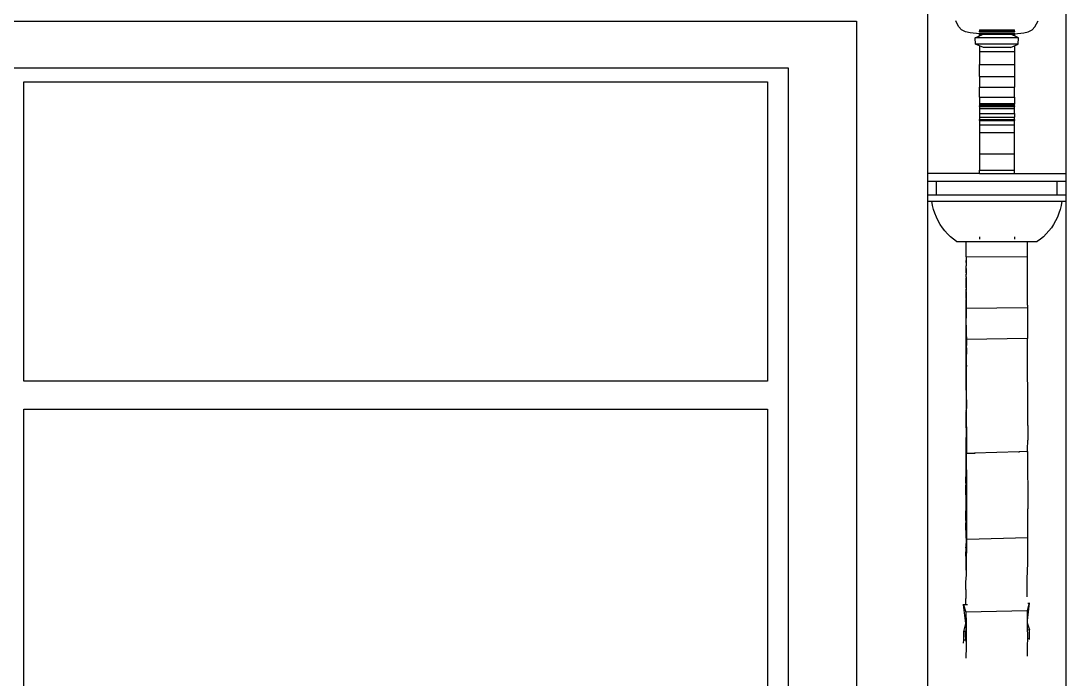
# Model space of a CAD drawing. Extents: x -24961 to 905641, y -154323 to 635957.
# Drawn here: x 413416 to 415652, y -142015 to -140608 of the extents above; entities that cross this region are included whole.
import ezdxf

# ---------------------------------------------------------------- set-up
doc = ezdxf.new("R2010")
doc.units = 0
doc.header["$LTSCALE"] = 1000
doc.header["$MEASUREMENT"] = 0
doc.layers.add('窗', color=154, linetype='Continuous')

msp = doc.modelspace()

# ---------------------------------------------------------------- linework, layer by layer
for p, q in [((415355.6, -140934.1), (415355.6, -140390.8)), ((415651.6, -140934.1), (415651.6, -140394.5)), ((415418.6, -140613.9), (415415.7, -140607.2)), ((415422.3, -140620.5), (415418.6, -140613.9)), ((415428.2, -140626.7), (415422.3, -140620.5)), ((415579, -140626.7), (415584.9, -140620.5)), ((415584.9, -140620.5), (415588.6, -140613.9)), ((415588.6, -140613.9), (415591.6, -140607.2)), ((415436.4, -140631.1), (415428.2, -140626.7)), ((415446.3, -140633.3), (415436.4, -140631.1)), ((415466.1, -140635.1), (415446.3, -140633.3)), ((415457.3, -140643.8), (415466.1, -140639.4)), ((415466.1, -140626.7), (415466.1, -140626.9)), ((415466.1, -140626.9), (415541.1, -140626.9)), ((415466.1, -140626.9), (415466.1, -140629.3)), ((415466.1, -140629.3), (415541.1, -140629.3)), ((415466.1, -140629.3), (415466.1, -140629.7)), ((415466.1, -140629.7), (415541.1, -140629.7)), ((415466.1, -140629.9), (415466.1, -140629.7)), ((415466.1, -140629.9), (415541.1, -140629.9)), ((415466.1, -140631.1), (415466.1, -140629.9)), ((415466.1, -140633.3), (415466.1, -140634)), ((415466.1, -140634), (415541.1, -140634)), ((415466.1, -140634), (415466.1, -140634.5)), ((415466.1, -140634.5), (415541.1, -140634.5)), ((415466.1, -140634.5), (415466.1, -140634.6)), ((415466.1, -140634.6), (415541.1, -140634.6)), ((415466.1, -140634.8), (415466.1, -140634.6)), ((415466.1, -140634.8), (415541.1, -140634.8)), ((415466.1, -140635.1), (415466.1, -140634.8)), ((415466.1, -140635.5), (415466.1, -140635.1)), ((415469.9, -140635.5), (415466.1, -140635.1)), ((415466.1, -140635.5), (415469.9, -140635.5)), ((415466.1, -140635.5), (415466.1, -140635.6)), ((415466.1, -140635.6), (415470.7, -140635.6)), ((415466.1, -140635.7), (415466.1, -140635.6)), ((415466.1, -140635.9), (415466.1, -140635.7)), ((415466.1, -140635.7), (415472.2, -140635.7)), ((415466.1, -140635.9), (415473, -140635.9)), ((415466.1, -140636.1), (415466.1, -140635.9)), ((415466.1, -140636.1), (415472.7, -140636.1)), ((415466.1, -140636.7), (415466.1, -140636.1)), ((415466.1, -140636.7), (415471.4, -140636.7)), ((415466.1, -140637.4), (415466.1, -140636.7)), ((415466.1, -140637.4), (415470, -140637.4)), ((415466.1, -140637.4), (415466.1, -140637.9)), ((415466.1, -140637.9), (415469, -140637.9)), ((415466.1, -140637.9), (415466.1, -140638.1)), ((415466.1, -140638.1), (415466.1, -140638.4)), ((415466.1, -140638.1), (415468.6, -140638.1)), ((415466.1, -140638.4), (415468, -140638.4)), ((415466.1, -140639), (415466.1, -140638.4)), ((415466.1, -140639.1), (415466.1, -140639)), ((415466.1, -140639), (415466.8, -140639)), ((415466.1, -140639), (415466.1, -140639)), ((415466.1, -140639), (415466.9, -140639)), ((415466.1, -140639.1), (415466.6, -140639.1)), ((415466.1, -140639.1), (415466.1, -140639.4)), ((415466.1, -140639.4), (415466.6, -140639.1)), ((415466.1, -140639.4), (415466.1, -140639.5)), ((415466.1, -140640.1), (415466.1, -140639.5)), ((415466.1, -140639.5), (415467.2, -140639.5)), ((415466.6, -140639.1), (415466.8, -140639)), ((415466.6, -140639.1), (415467.9, -140639.1)), ((415466.8, -140639), (415468.1, -140639)), ((415466.8, -140639), (415466.9, -140639)), ((415466.9, -140639), (415468, -140638.4)), ((415466.9, -140639), (415468.1, -140639)), ((415468, -140638.4), (415468.6, -140638.1)), ((415468, -140638.4), (415469.2, -140638.4)), ((415468.6, -140638.1), (415469, -140637.9)), ((415468.6, -140638.1), (415469.8, -140638.1)), ((415469, -140637.9), (415470, -140637.4)), ((415469, -140637.9), (415470.2, -140637.9)), ((415469.9, -140635.5), (415537.3, -140635.5)), ((415470.7, -140635.6), (415469.9, -140635.5)), ((415470, -140637.4), (415471.4, -140636.7)), ((415470, -140637.4), (415471.2, -140637.4)), ((415470.7, -140635.6), (415536.6, -140635.6)), ((415472.2, -140635.7), (415470.7, -140635.6)), ((415471.4, -140636.7), (415472.7, -140636.1)), ((415471.4, -140636.7), (415472.5, -140636.7)), ((415472.2, -140635.7), (415535.1, -140635.7)), ((415473.2, -140635.8), (415472.2, -140635.7)), ((415472.7, -140636.1), (415473, -140635.9)), ((415472.7, -140636.1), (415473.7, -140636.1)), ((415473, -140635.9), (415473.2, -140635.8)), ((415473, -140635.9), (415474.1, -140635.9)), ((415534, -140635.8), (415473.2, -140635.8)), ((415534, -140635.8), (415535.1, -140635.7)), ((415534.2, -140635.9), (415534, -140635.8)), ((415534.2, -140635.9), (415541.1, -140635.9)), ((415534.6, -140636.1), (415534.2, -140635.9)), ((415534.6, -140636.1), (415541.1, -140636.1)), ((415535.8, -140636.7), (415534.6, -140636.1)), ((415535.1, -140635.7), (415536.6, -140635.6)), ((415535.1, -140635.7), (415541.1, -140635.7)), ((415535.8, -140636.7), (415541.1, -140636.7)), ((415537.2, -140637.4), (415535.8, -140636.7)), ((415536.6, -140635.6), (415537.3, -140635.5)), ((415536.6, -140635.6), (415541.1, -140635.6)), ((415537.2, -140637.4), (415541.1, -140637.4)), ((415538.2, -140637.9), (415537.2, -140637.4)), ((415537.3, -140635.5), (415541.1, -140635.1)), ((415537.3, -140635.5), (415541.1, -140635.5)), ((415538.2, -140637.9), (415541.1, -140637.9)), ((415538.6, -140638.1), (415538.2, -140637.9)), ((415538.6, -140638.1), (415541.1, -140638.1)), ((415539.3, -140638.4), (415538.6, -140638.1)), ((415539.3, -140638.4), (415541.1, -140638.4)), ((415540.3, -140639), (415539.3, -140638.4)), ((415540.3, -140639), (415541.1, -140639)), ((415540.4, -140639), (415540.3, -140639)), ((415540.4, -140639), (415541.1, -140639)), ((415540.6, -140639.1), (415540.4, -140639)), ((415540.6, -140639.1), (415541.1, -140639.1)), ((415541.1, -140639.4), (415540.6, -140639.1)), ((415541.1, -140626.9), (415541.1, -140626.7)), ((415541.1, -140629.3), (415541.1, -140626.9)), ((415541.1, -140629.7), (415541.1, -140629.3)), ((415541.1, -140629.7), (415541.1, -140629.9)), ((415541.1, -140629.9), (415541.1, -140631.1)), ((415541.1, -140634), (415541.1, -140633.3)), ((415541.1, -140635.1), (415560.9, -140633.3)), ((415541.1, -140634.5), (415541.1, -140634)), ((415541.1, -140634.6), (415541.1, -140634.5)), ((415541.1, -140634.6), (415541.1, -140634.8)), ((415541.1, -140634.8), (415541.1, -140635.1)), ((415541.1, -140635.1), (415541.1, -140635.5)), ((415541.1, -140635.6), (415541.1, -140635.5)), ((415541.1, -140635.6), (415541.1, -140635.7)), ((415541.1, -140635.7), (415541.1, -140635.9)), ((415541.1, -140635.9), (415541.1, -140636.1)), ((415541.1, -140636.1), (415541.1, -140636.7)), ((415541.1, -140636.7), (415541.1, -140637.4)), ((415541.1, -140637.9), (415541.1, -140637.4)), ((415541.1, -140638.1), (415541.1, -140637.9)), ((415541.1, -140638.4), (415541.1, -140638.1)), ((415541.1, -140638.4), (415541.1, -140639)), ((415541.1, -140639), (415541.1, -140639.1)), ((415541.1, -140639), (415541.1, -140639)), ((415541.1, -140639.4), (415541.1, -140639.1)), ((415549.9, -140643.8), (415541.1, -140639.4)), ((415560.9, -140633.3), (415570.8, -140631.1)), ((415570.8, -140631.1), (415579, -140626.7)), ((415458.1, -140657.2), (415457.3, -140643.8)), ((415549.9, -140643.8), (415457.3, -140643.8)), ((415466.1, -140660.6), (415458.1, -140657.2)), ((415549.2, -140657.2), (415458.1, -140657.2)), ((415466.1, -140660), (415466.1, -140660.6)), ((415474.8, -140664.2), (415466.1, -140660.6)), ((415466.1, -140660.6), (415466.1, -140673.1)), ((415532.4, -140664.2), (415474.8, -140664.2)), ((415532.4, -140664.2), (415541.1, -140660.6)), ((415541.1, -140660.6), (415549.2, -140657.2)), ((415541.1, -140660.6), (415541.1, -140660)), ((415541.1, -140660.6), (415541.1, -140673.1)), ((415549.2, -140657.2), (415549.9, -140643.8)), ((415466.1, -140673.1), (415541.1, -140673.1)), ((415466.1, -140673.1), (415466.1, -140700.5)), ((415541.1, -140673.1), (415541.1, -140700.5)), ((415466.1, -140700.5), (415541.1, -140700.5)), ((415466.1, -140726.2), (415466.1, -140700.5)), ((415541.1, -140700.5), (415541.1, -140726.2)), ((415466.1, -140726.2), (415541.1, -140726.2)), ((415466.1, -140726.2), (415466.1, -140749.5)), ((415541.1, -140726.2), (415541.1, -140749.5)), ((415466.1, -140749.5), (415541.1, -140749.5)), ((415466.1, -140770.8), (415466.1, -140749.5)), ((415541.1, -140770.8), (415541.1, -140749.5)), ((415466.1, -140770.8), (415541.1, -140770.8)), ((415466.1, -140770.8), (415466.1, -140784.2)), ((415541.1, -140770.8), (415541.1, -140784.2)), ((415466.1, -140784.2), (415541.1, -140784.2)), ((415466.1, -140784.2), (415466.1, -140785.3)), ((415466.1, -140785.3), (415466.1, -140785.7)), ((415466.1, -140785.3), (415541.1, -140785.3)), ((415466.1, -140785.7), (415466.1, -140787.7)), ((415541.1, -140785.7), (415466.1, -140785.7)), ((415466.1, -140787.7), (415541.1, -140787.7)), ((415466.1, -140787.7), (415466.1, -140789.1)), ((415466.1, -140789.1), (415541.1, -140789.1)), ((415466.1, -140790.1), (415466.1, -140789.1)), ((415466.1, -140790.5), (415466.1, -140790.1)), ((415466.1, -140790.1), (415541.1, -140790.1)), ((415466.1, -140790.5), (415541.1, -140790.5)), ((415466.1, -140790.5), (415466.1, -140795.2)), ((415466.1, -140795.2), (415541.1, -140795.2)), ((415466.1, -140795.2), (415466.1, -140805.8)), ((415541.1, -140784.2), (415541.1, -140785.3)), ((415541.1, -140785.7), (415541.1, -140785.3)), ((415541.1, -140787.7), (415541.1, -140785.7)), ((415541.1, -140789.1), (415541.1, -140787.7)), ((415541.1, -140789.1), (415541.1, -140790.1)), ((415541.1, -140790.1), (415541.1, -140790.5)), ((415541.1, -140795.2), (415541.1, -140790.5)), ((415541.1, -140805.8), (415541.1, -140795.2)), ((415466.1, -140805.8), (415541.1, -140805.8)), ((415466.1, -140805.8), (415466.1, -140813.7)), ((415466.1, -140813.7), (415541.1, -140813.7)), ((415466.1, -140813.7), (415466.1, -140818.3)), ((415466.1, -140819.4), (415466.1, -140818.3)), ((415466.1, -140818.3), (415541.1, -140818.3)), ((415466.1, -140819.4), (415541.1, -140819.4)), ((415466.1, -140820.6), (415466.1, -140819.4)), ((415466.1, -140820.6), (415541.1, -140820.6)), ((415466.1, -140820.8), (415466.1, -140820.6)), ((415466.1, -140820.9), (415466.1, -140820.8)), ((415466.1, -140820.8), (415541.1, -140820.8)), ((415466.1, -140820.8), (415541.1, -140820.8)), ((415466.1, -140820.8), (415466.1, -140820.8)), ((415466.1, -140820.9), (415541.1, -140820.9)), ((415466.1, -140820.9), (415466.1, -140830.1)), ((415541.1, -140805.8), (415541.1, -140813.7)), ((415541.1, -140818.3), (415541.1, -140813.7)), ((415541.1, -140818.3), (415541.1, -140819.4)), ((415541.1, -140819.4), (415541.1, -140820.6)), ((415541.1, -140820.6), (415541.1, -140820.8)), ((415541.1, -140820.8), (415541.1, -140820.9)), ((415541.1, -140820.8), (415541.1, -140820.8)), ((415541.1, -140830.1), (415541.1, -140820.9)), ((415466.1, -140830.1), (415541.1, -140830.1)), ((415466.1, -140830.1), (415466.1, -140845.9)), ((415541.1, -140845.9), (415541.1, -140830.1)), ((415466.1, -140845.9), (415541.1, -140845.9)), ((415466.1, -140845.9), (415466.1, -140891.7)), ((415541.1, -140891.7), (415541.1, -140845.9)), ((415466.1, -140891.7), (415541.1, -140891.7)), ((415466.1, -140891.7), (415466.1, -140927)), ((415541.1, -140927), (415541.1, -140891.7)), ((415466.1, -140927), (415541.1, -140927)), ((415466.1, -140934.1), (415466.1, -140927)), ((415541.1, -140934.1), (415541.1, -140927)), ((415355.6, -140950.1), (415355.6, -140934.1)), ((415466.1, -140934.1), (415355.6, -140934.1)), ((415355.6, -140980.5), (415355.6, -140950.1)), ((415355.6, -140950.1), (415374.4, -140950.1)), ((415374.4, -140980.5), (415374.4, -140950.1)), ((415374.4, -140950.1), (415632.8, -140950.1)), ((415466.1, -140934.1), (415541.1, -140934.1)), ((415541.1, -140934.1), (415651.6, -140934.1)), ((415632.8, -140980.5), (415632.8, -140950.1)), ((415632.8, -140950.1), (415651.6, -140950.1)), ((415651.6, -140950.1), (415651.6, -140934.1)), ((415651.6, -140980.5), (415651.6, -140950.1)), ((415355.6, -140993.3), (415355.6, -140980.5)), ((415374.4, -140980.5), (415355.6, -140980.5)), ((415355.6, -148107.9), (415355.6, -140993.3)), ((415355.6, -140993.3), (415364.6, -140993.3)), ((415366.2, -141002), (415364.6, -140993.3)), ((415364.6, -140993.3), (415642.6, -140993.3)), ((415632.8, -140980.5), (415374.4, -140980.5)), ((415651.6, -140980.5), (415632.8, -140980.5)), ((415642.6, -140993.3), (415641, -141002)), ((415642.6, -140993.3), (415651.6, -140993.3)), ((415651.6, -140993.3), (415651.6, -140980.5)), ((415651.6, -148107.9), (415651.6, -140993.3)), ((415368.3, -141010.6), (415366.2, -141002)), ((415371.1, -141019), (415368.3, -141010.6)), ((415374.3, -141027.2), (415371.1, -141019)), ((415636.2, -141019), (415632.9, -141027.2)), ((415638.9, -141010.6), (415636.2, -141019)), ((415641, -141002), (415638.9, -141010.6)), ((415378.1, -141035.1), (415374.3, -141027.2)), ((415382.4, -141042.7), (415378.1, -141035.1)), ((415387.2, -141049.9), (415382.4, -141042.7)), ((415624.8, -141042.7), (415620.1, -141049.9)), ((415629.1, -141035.1), (415624.8, -141042.7)), ((415632.9, -141027.2), (415629.1, -141035.1)), ((415392.4, -141056.8), (415387.2, -141049.9)), ((415398.1, -141063.2), (415392.4, -141056.8)), ((415404.1, -141069.2), (415398.1, -141063.2)), ((415609.2, -141063.2), (415603.1, -141069.2)), ((415614.8, -141056.8), (415609.2, -141063.2)), ((415620.1, -141049.9), (415614.8, -141056.8)), ((415410.6, -141074.7), (415404.1, -141069.2)), ((415417.4, -141079.7), (415410.6, -141074.7)), ((415417.4, -141079.7), (415438.2, -141079.7)), ((415438.2, -141079.7), (415569.1, -141079.7)), ((415438.2, -141110.9), (415438.2, -141079.7)), ((415466.1, -141069.2), (415466.1, -141074.7)), ((415541.1, -141069.2), (415541.1, -141074.7)), ((415569.1, -141079.7), (415589.8, -141079.7)), ((415569.1, -141111.6), (415569.1, -141079.7)), ((415596.6, -141074.7), (415589.8, -141079.7)), ((415603.1, -141069.2), (415596.6, -141074.7)), ((415438.2, -141111.8), (415438.2, -141110.9)), ((415438.2, -141112), (415569.1, -141111.6)), ((415438.2, -141112), (415438.2, -141111.8)), ((415438.2, -141112), (415438.2, -141119.8)), ((415569.1, -141215.5), (415569.1, -141111.6)), ((415438.2, -141120.1), (415438.1, -141130.2)), ((415438.1, -141130.3), (415438.1, -141130.2)), ((415438.1, -141130.3), (415438.2, -141131.3)), ((415438.1, -141132.1), (415438.2, -141131.3)), ((415438.2, -141133.9), (415438.1, -141132.1)), ((415438.1, -141136.7), (415438.2, -141133.9)), ((415438.2, -141119.8), (415438.2, -141120.1)), ((415438.2, -141124.5), (415438.2, -141120.1)), ((415438.2, -141124.5), (415438.2, -141131.3)), ((415438.2, -141131.3), (415438.2, -141131.3)), ((415438.2, -141133.3), (415438.2, -141131.3)), ((415438.2, -141133.5), (415438.2, -141133.3)), ((415438.2, -141133.9), (415438.2, -141133.5)), ((415438.2, -141133.9), (415438.2, -141133.9)), ((415438.2, -141136.7), (415438.2, -141133.9)), ((415438.1, -141136.7), (415438.2, -141136.7)), ((415438.2, -141143.7), (415438.1, -141136.7)), ((415438.2, -141143.7), (415438.1, -141148.2)), ((415438.2, -141148.2), (415438.1, -141148.2)), ((415438.1, -141148.2), (415438.1, -141149.9)), ((415438.1, -141155.1), (415438.1, -141149.9)), ((415438.2, -141155.1), (415438.1, -141155.1)), ((415438.1, -141155.1), (415438.1, -141161.8)), ((415438.2, -141137.3), (415438.2, -141136.7)), ((415438.2, -141137.3), (415438.2, -141143.7)), ((415438.2, -141143.7), (415438.2, -141143.7)), ((415438.2, -141144.2), (415438.2, -141143.7)), ((415438.2, -141146.2), (415438.2, -141144.2)), ((415438.2, -141146.2), (415438.2, -141148.2)), ((415438.2, -141148.2), (415438.2, -141149.4)), ((415438.2, -141153.5), (415438.2, -141149.4)), ((415438.2, -141155.1), (415438.2, -141153.5)), ((415438.2, -141155.1), (415438.2, -141157.3)), ((415438.2, -141161.8), (415438.1, -141161.8)), ((415438.1, -141161.8), (415438.1, -141169.8)), ((415438.1, -141169.8), (415438.1, -141170)), ((415438.1, -141170), (415438.1, -141172.6)), ((415438.1, -141172.6), (415438.2, -141172.6)), ((415438.1, -141172.6), (415438.1, -141175)), ((415438.2, -141173.9), (415438.1, -141175)), ((415438.2, -141175), (415438.1, -141175)), ((415438.1, -141175.8), (415438.1, -141175)), ((415438.1, -141178.7), (415438.1, -141175.8)), ((415438.1, -141178.7), (415438.2, -141178.7)), ((415438.1, -141178.7), (415438.1, -141181.4)), ((415438.2, -141158.7), (415438.2, -141157.3)), ((415438.2, -141159.9), (415438.2, -141158.7)), ((415438.2, -141161.3), (415438.2, -141159.9)), ((415438.2, -141161.8), (415438.2, -141161.3)), ((415438.2, -141164.2), (415438.2, -141161.8)), ((415438.2, -141161.8), (415438.2, -141161.8)), ((415438.2, -141164.2), (415438.2, -141164.2)), ((415438.2, -141164.2), (415438.2, -141172.6)), ((415438.2, -141173.4), (415438.2, -141164.2)), ((415438.2, -141172.6), (415438.2, -141173.4)), ((415438.2, -141173.9), (415438.2, -141173.4)), ((415438.2, -141173.4), (415438.2, -141173.4)), ((415438.2, -141173.4), (415438.2, -141175)), ((415438.2, -141173.9), (415438.2, -141175)), ((415438.2, -141176.5), (415438.2, -141175)), ((415438.2, -141175), (415438.2, -141178.7)), ((415438.2, -141178.5), (415438.2, -141176.5)), ((415438.2, -141178.5), (415438.2, -141178.7)), ((415438.2, -141178.7), (415438.2, -141178.7)), ((415438.2, -141178.7), (415438.2, -141183.4)), ((415438.2, -141178.7), (415438.2, -141183.4)), ((415438.1, -141183.9), (415438.1, -141181.4)), ((415438.1, -141185.8), (415438.1, -141183.9)), ((415438.1, -141186.2), (415438.1, -141185.8)), ((415438.1, -141186.4), (415438.1, -141186.2)), ((415438.1, -141187), (415438.1, -141186.4)), ((415438.1, -141192), (415438.1, -141187)), ((415438.1, -141187), (415438.1, -141187.4)), ((415438.1, -141187.4), (415438.1, -141192)), ((415438.1, -141192), (415438.1, -141193.6)), ((415438.1, -141192), (415438.2, -141192)), ((415438.1, -141193.6), (415438.1, -141196.8)), ((415438.1, -141193.6), (415438.2, -141193.6)), ((415438.1, -141196.8), (415438.1, -141203.3)), ((415438.1, -141196.8), (415438.2, -141226.8)), ((415438.2, -141185.1), (415438.2, -141183.4)), ((415438.2, -141185.1), (415438.2, -141185.4)), ((415438.2, -141186.7), (415438.2, -141185.4)), ((415438.2, -141186.7), (415438.2, -141186.7)), ((415438.2, -141187.1), (415438.2, -141186.7)), ((415438.2, -141188.2), (415438.2, -141187.1)), ((415438.2, -141192), (415438.2, -141188.2)), ((415438.2, -141193.6), (415438.2, -141192)), ((415438.2, -141192), (415438.2, -141193.6)), ((415438.2, -141195.7), (415438.2, -141193.6)), ((415438.2, -141193.6), (415438.2, -141195.7)), ((415438.2, -141195.7), (415438.2, -141196)), ((415438.2, -141200.9), (415438.2, -141196)), ((415438.2, -141200.9), (415438.2, -141205.1)), ((415438.1, -141205.6), (415438.1, -141203.3)), ((415438.1, -141209), (415438.1, -141205.6)), ((415438.1, -141205.6), (415438.2, -141205.6)), ((415438.1, -141240.4), (415438.1, -141209)), ((415438.1, -141254.1), (415438.1, -141209)), ((415438.2, -141205.1), (415438.2, -141205.6)), ((415438.2, -141205.6), (415438.2, -141205.6)), ((415438.2, -141206.3), (415438.2, -141205.6)), ((415438.2, -141209.7), (415438.2, -141206.3)), ((415438.2, -141210.4), (415438.2, -141209.7)), ((415438.3, -141216.9), (415438.2, -141210.4)), ((415438.2, -141221.9), (415438.3, -141216.9)), ((415438.2, -141221.9), (415569.1, -141220.4)), ((415438.2, -141221.9), (415438.2, -141226.8)), ((415569.1, -141215.5), (415569.1, -141220.4)), ((415569.1, -141215.5), (415569.1, -141220.4)), ((415569.1, -141220.4), (415569.2, -141286.6)), ((415437.7, -141397.4), (415438.1, -141240.4)), ((415438, -141278.5), (415438.1, -141240.4)), ((415438.2, -141226.8), (415438.1, -141231.1)), ((415438.1, -141254.1), (415438.1, -141231.1)), ((415438.2, -141226.8), (415438.2, -141226.8)), ((415438.2, -141226.8), (415438.2, -141243)), ((415438.2, -141226.8), (415438.2, -141243)), ((415438.3, -141288.6), (415438.2, -141226.8)), ((415438.2, -141258.3), (415438.2, -141243)), ((415438.1, -141278.5), (415438.1, -141254.1)), ((415438.2, -141264), (415438.2, -141258.3)), ((415438.2, -141264.4), (415438.2, -141264)), ((415438.2, -141264.4), (415438.2, -141267.5)), ((415438.2, -141270.9), (415438.2, -141267.5)), ((415438.2, -141267.5), (415438.2, -141267.5)), ((415438.2, -141267.5), (415438.3, -141267.5)), ((415438.2, -141267.5), (415438.2, -141267.8)), ((415438.2, -141267.8), (415438.2, -141273.7)), ((415437.9, -141326.6), (415438, -141278.5)), ((415438.1, -141278.5), (415438, -141278.5)), ((415438, -141289.8), (415438.1, -141289.4)), ((415438, -141291.7), (415438, -141289.8)), ((415438, -141289.8), (415438.1, -141291.7)), ((415438.2, -141270.9), (415438.1, -141278.5)), ((415438.1, -141278.5), (415438.1, -141278.5)), ((415438.1, -141289.4), (415438.1, -141278.5)), ((415438.1, -141288.4), (415438.1, -141278.5)), ((415438.2, -141283.3), (415438.1, -141288.4)), ((415438.1, -141288.4), (415438.1, -141289.4)), ((415438.1, -141289.4), (415438.1, -141289.4)), ((415438.2, -141289.4), (415438.1, -141289.4)), ((415438.1, -141289.4), (415438.1, -141291.7)), ((415438.2, -141270.9), (415438.2, -141271.6)), ((415438.2, -141271.6), (415438.2, -141283.3)), ((415438.2, -141275.4), (415438.2, -141273.7)), ((415438.3, -141278.2), (415438.2, -141275.4)), ((415438.2, -141278.5), (415438.3, -141278.2)), ((415438.2, -141278.5), (415438.2, -141278.5)), ((415438.3, -141283.3), (415438.2, -141278.5)), ((415438.3, -141283.3), (415438.2, -141283.3)), ((415438.2, -141283.3), (415438.2, -141283.3)), ((415438.2, -141286.7), (415438.2, -141283.3)), ((415438.2, -141283.3), (415438.2, -141284.4)), ((415438.2, -141284.4), (415438.2, -141286.7)), ((415438.2, -141286.7), (415438.2, -141286.8)), ((415438.3, -141286.7), (415438.2, -141286.7)), ((415438.2, -141287), (415438.2, -141286.8)), ((415438.2, -141287), (415438.2, -141287.1)), ((415438.2, -141287.1), (415438.2, -141289)), ((415438.2, -141289.4), (415438.2, -141287.1)), ((415438.2, -141289.4), (415438.2, -141289)), ((415438.2, -141289.8), (415438.2, -141289.4)), ((415438.3, -141289.4), (415438.2, -141289.4)), ((415438.2, -141290.3), (415438.2, -141289.8)), ((415438.2, -141291.7), (415438.2, -141290.3)), ((415438.3, -141283.3), (415438.3, -141286.7)), ((415569.2, -141286.6), (415438.3, -141288.6)), ((415438.3, -141289.4), (415438.3, -141286.7)), ((415438.4, -141307.7), (415438.3, -141288.6)), ((415438.3, -141289.4), (415438.3, -141291.7)), ((415569.5, -141472.6), (415569.2, -141286.6)), ((415438, -141291.7), (415437.9, -141326.6)), ((415438.1, -141295), (415438.1, -141291.7)), ((415438.1, -141291.7), (415438.1, -141291.7)), ((415438.2, -141291.7), (415438.1, -141291.7)), ((415438.1, -141297), (415438.1, -141291.7)), ((415438.1, -141295), (415438.1, -141301.2)), ((415438.1, -141297), (415438.1, -141295)), ((415438.1, -141304.4), (415438.1, -141297)), ((415438.1, -141297.9), (415438.2, -141298.4)), ((415438.2, -141297.9), (415438.1, -141297.9)), ((415438.1, -141303.4), (415438.2, -141299.3)), ((415438.1, -141301.2), (415438.1, -141304.4)), ((415438.1, -141306.2), (415438.1, -141303.4)), ((415438.1, -141304.4), (415438.1, -141304.5)), ((415438.1, -141306.2), (415438.1, -141304.5)), ((415438.1, -141306.2), (415438.1, -141306.2)), ((415438.1, -141306.2), (415438.1, -141322.2)), ((415438.1, -141306.2), (415438.1, -141306.2)), ((415438.1, -141318.7), (415438.1, -141306.2)), ((415438.2, -141291.8), (415438.2, -141291.7)), ((415438.3, -141291.7), (415438.2, -141291.7)), ((415438.2, -141292), (415438.2, -141291.8)), ((415438.3, -141292), (415438.2, -141292)), ((415438.2, -141294.4), (415438.2, -141292)), ((415438.3, -141292), (415438.2, -141294.4)), ((415438.2, -141297.9), (415438.2, -141294.4)), ((415438.2, -141297.9), (415438.3, -141297)), ((415438.3, -141297.9), (415438.2, -141297.9)), ((415438.2, -141299.4), (415438.2, -141297.9)), ((415438.2, -141298.4), (415438.2, -141299.1)), ((415438.2, -141299.1), (415438.2, -141299.3)), ((415438.2, -141299.3), (415438.2, -141303.1)), ((415438.2, -141299.4), (415438.2, -141299.7)), ((415438.3, -141299.7), (415438.2, -141299.7)), ((415438.2, -141299.7), (415438.2, -141299.7)), ((415438.2, -141299.9), (415438.2, -141299.7)), ((415438.2, -141300.7), (415438.2, -141299.9)), ((415438.2, -141300.8), (415438.2, -141300.7)), ((415438.2, -141300.9), (415438.2, -141300.8)), ((415438.2, -141301.1), (415438.2, -141300.9)), ((415438.2, -141301.5), (415438.2, -141301.1)), ((415438.2, -141301.5), (415438.2, -141302.9)), ((415438.3, -141301.7), (415438.2, -141302.9)), ((415438.2, -141302.9), (415438.2, -141303.4)), ((415438.2, -141303.1), (415438.2, -141303.4)), ((415438.2, -141303.1), (415438.2, -141303.9)), ((415438.2, -141303.4), (415438.2, -141303.4)), ((415438.2, -141303.8), (415438.2, -141303.4)), ((415438.2, -141303.4), (415438.2, -141306.2)), ((415438.2, -141303.8), (415438.3, -141305.5)), ((415438.2, -141303.9), (415438.2, -141303.8)), ((415438.2, -141303.9), (415438.3, -141305.5)), ((415438.3, -141305.5), (415438.2, -141305.7)), ((415438.2, -141306), (415438.2, -141305.7)), ((415438.2, -141305.7), (415438.3, -141306.2)), ((415438.2, -141306.2), (415438.2, -141306)), ((415438.2, -141306.2), (415438.2, -141306.2)), ((415438.2, -141306.2), (415438.2, -141306.3)), ((415438.2, -141306.2), (415438.2, -141306.3)), ((415438.2, -141306.3), (415438.2, -141306.7)), ((415438.2, -141306.7), (415438.2, -141307.5)), ((415438.2, -141307.5), (415438.2, -141307.9)), ((415438.2, -141307.9), (415438.2, -141308.2)), ((415438.2, -141308.2), (415438.2, -141308.4)), ((415438.2, -141308.4), (415438.2, -141312)), ((415438.2, -141312), (415438.2, -141312.9)), ((415438.2, -141312.9), (415438.2, -141313)), ((415438.2, -141312.9), (415438.2, -141312.9)), ((415438.2, -141315.6), (415438.2, -141313)), ((415438.3, -141291.7), (415438.3, -141292)), ((415438.3, -141292), (415438.3, -141297)), ((415438.3, -141297), (415438.3, -141297.9)), ((415438.3, -141297.9), (415438.3, -141299.7)), ((415438.3, -141299.7), (415438.3, -141301.7)), ((415438.3, -141306.2), (415438.3, -141306.2)), ((415438.3, -141308.2), (415438.3, -141306.2)), ((415438.3, -141308.2), (415438.3, -141308.2)), ((415438.3, -141318), (415438.3, -141308.2)), ((415438.4, -141307.7), (415438.4, -141318)), ((415438.4, -141318), (415438.4, -141307.7)), ((415437.9, -141341.8), (415437.9, -141326.6)), ((415438.1, -141322.2), (415438, -141322.4)), ((415438, -141322.4), (415438, -141323.1)), ((415438, -141323.3), (415438, -141323.1)), ((415438, -141323.3), (415438.1, -141324.6)), ((415438.1, -141324.4), (415438, -141323.3)), ((415438, -141323.3), (415438, -141326.6)), ((415438.1, -141324.6), (415438, -141325.5)), ((415438, -141325.5), (415438.1, -141326.6)), ((415438.1, -141326.6), (415438, -141326.6)), ((415438, -141329.4), (415438, -141326.6)), ((415438.1, -141326.6), (415438, -141329)), ((415438, -141329), (415438, -141330.3)), ((415438, -141330.3), (415438, -141329.4)), ((415438, -141330.3), (415438, -141330.8)), ((415438.1, -141330.3), (415438, -141330.3)), ((415438, -141330.8), (415438, -141330.9)), ((415438, -141330.9), (415438, -141332.3)), ((415438, -141332.3), (415438, -141332.4)), ((415438, -141332.4), (415438, -141333.3)), ((415438.1, -141333.3), (415438, -141333.3)), ((415438, -141334.7), (415438, -141333.3)), ((415438, -141337.4), (415438, -141334.7)), ((415438.1, -141322.2), (415438.1, -141318.7)), ((415438.1, -141324.6), (415438.1, -141324.4)), ((415438.2, -141331.6), (415438.1, -141351.5)), ((415438.2, -141315.6), (415438.2, -141316.1)), ((415438.2, -141316.1), (415438.2, -141317.4)), ((415438.2, -141316.1), (415438.2, -141317.4)), ((415438.2, -141317.4), (415438.2, -141317.4)), ((415438.2, -141317.7), (415438.2, -141317.4)), ((415438.2, -141317.4), (415438.2, -141318)), ((415438.2, -141318.2), (415438.2, -141317.7)), ((415438.2, -141318), (415438.2, -141318)), ((415438.2, -141318), (415438.2, -141318.8)), ((415438.2, -141318.2), (415438.2, -141318.8)), ((415438.2, -141318.8), (415438.2, -141318.2)), ((415438.2, -141318.8), (415438.2, -141318.8)), ((415438.2, -141319.5), (415438.2, -141318.8)), ((415438.2, -141318.8), (415438.2, -141321)), ((415438.2, -141319.7), (415438.2, -141319.5)), ((415438.2, -141319.7), (415438.2, -141320.1)), ((415438.2, -141320.1), (415438.2, -141320.1)), ((415438.2, -141325.1), (415438.2, -141320.1)), ((415438.2, -141321), (415438.2, -141322.4)), ((415438.2, -141322.4), (415438.2, -141322.4)), ((415438.2, -141322.4), (415438.2, -141324.2)), ((415438.2, -141324.2), (415438.2, -141324.6)), ((415438.2, -141324.6), (415438.2, -141324.6)), ((415438.2, -141324.6), (415438.2, -141326.4)), ((415438.2, -141325.1), (415438.2, -141325.1)), ((415438.2, -141326.4), (415438.2, -141325.1)), ((415438.2, -141326.6), (415438.2, -141325.1)), ((415438.2, -141326.4), (415438.2, -141326.6)), ((415438.2, -141326.6), (415438.2, -141326.6)), ((415438.2, -141326.6), (415438.2, -141327.1)), ((415438.2, -141327.1), (415438.2, -141326.6)), ((415438.2, -141327.5), (415438.2, -141327.1)), ((415438.2, -141327.5), (415438.2, -141327.5)), ((415438.2, -141327.5), (415438.2, -141329)), ((415438.2, -141329), (415438.2, -141330.4)), ((415438.2, -141329), (415438.2, -141329)), ((415438.2, -141330.4), (415438.2, -141333.4)), ((415438.2, -141331.6), (415438.2, -141330.4)), ((415438.2, -141333.4), (415438.2, -141331.6)), ((415438.2, -141333.4), (415438.2, -141336.4)), ((415438.3, -141318), (415438.3, -141318)), ((415438.3, -141320.1), (415438.3, -141318)), ((415438.3, -141320.1), (415438.3, -141320.1)), ((415438.3, -141322.4), (415438.3, -141320.1)), ((415438.3, -141322.4), (415438.3, -141322.4)), ((415438.3, -141327.5), (415438.3, -141322.4)), ((415438.3, -141327.5), (415438.3, -141327.5)), ((415438.3, -141333.4), (415438.3, -141327.5)), ((415438.3, -141333.4), (415438.3, -141333.4)), ((415438.3, -141337.6), (415438.3, -141333.4)), ((415438.4, -141318), (415438.4, -141318)), ((415438.4, -141318), (415438.4, -141320.1)), ((415438.4, -141320.1), (415438.4, -141318)), ((415438.4, -141320.1), (415438.4, -141320.1)), ((415438.6, -141507.6), (415438.4, -141320.1)), ((415438.7, -141475.8), (415438.4, -141320.1)), ((415438.7, -141475.8), (415438.4, -141320.1)), ((415437.9, -141341.8), (415437.9, -141344.7)), ((415437.9, -141344.7), (415437.9, -141350.2)), ((415437.9, -141350.9), (415437.9, -141350.2)), ((415438, -141356.4), (415437.9, -141350.9)), ((415437.9, -141350.9), (415438, -141352)), ((415438, -141339), (415438, -141337.4)), ((415438, -141340), (415438, -141339)), ((415438, -141344.1), (415438, -141340)), ((415438, -141344.1), (415438, -141348)), ((415438, -141348), (415438, -141349.9)), ((415438, -141352), (415438, -141349.9)), ((415438, -141349.9), (415438, -141352)), ((415438, -141352), (415438, -141352)), ((415438, -141352), (415438, -141354.4)), ((415438, -141354.4), (415438, -141357.3)), ((415438, -141359.4), (415438, -141356.4)), ((415438, -141357.3), (415438, -141357.3)), ((415438, -141359.5), (415438, -141357.3)), ((415438, -141357.3), (415438, -141359.4)), ((415438, -141389.6), (415438.1, -141357.3)), ((415438.2, -141354.7), (415438.1, -141351.5)), ((415438.1, -141351.5), (415438.1, -141352.6)), ((415438.1, -141357.3), (415438.1, -141352.6)), ((415438.2, -141357.3), (415438.1, -141357.3)), ((415438.3, -141344.1), (415438.2, -141336.4)), ((415438.3, -141344.1), (415438.2, -141350.3)), ((415438.2, -141360.6), (415438.2, -141350.3)), ((415438.2, -141354.7), (415438.2, -141357.3)), ((415438.2, -141364.6), (415438.2, -141357.3)), ((415438.3, -141345), (415438.3, -141337.6)), ((415438.3, -141348.5), (415438.3, -141344.1)), ((415438.3, -141348.5), (415438.3, -141345)), ((415438.3, -141348.8), (415438.3, -141348.5)), ((415438.3, -141348.5), (415438.3, -141348.5)), ((415438.3, -141348.8), (415438.3, -141348.8)), ((415438.3, -141355.2), (415438.3, -141348.8)), ((415438.3, -141365.6), (415438.3, -141355.2)), ((415438, -141365.9), (415437.8, -141487.5)), ((415438, -141359.4), (415438, -141360.1)), ((415438, -141360.2), (415438, -141359.5)), ((415438, -141360.1), (415438, -141360.2)), ((415438, -141360.8), (415438, -141360.2)), ((415438, -141361.3), (415438, -141360.8)), ((415438, -141361.3), (415438, -141361.5)), ((415438, -141361.5), (415438, -141362.9)), ((415438, -141362.9), (415438, -141364.3)), ((415438, -141363.9), (415438, -141362.9)), ((415438, -141364.3), (415438, -141363.9)), ((415438, -141364.3), (415438, -141365.3)), ((415438, -141365.3), (415438, -141365.9)), ((415438.2, -141360.6), (415438.2, -141365.6)), ((415438.2, -141365.6), (415438.2, -141364.6)), ((415438.2, -141365.6), (415438.3, -141365.6)), ((415438.4, -141418.2), (415438.3, -141365.6)), ((415438, -141389.6), (415438, -141413.3)), ((415438, -141413.3), (415438.1, -141433.4)), ((415438.4, -141418.2), (415438.3, -141436.4)), ((415438.1, -141433.4), (415438.2, -141441.7)), ((415438.1, -141433.4), (415438.1, -141443)), ((415438.1, -141443), (415438.1, -141443.1)), ((415438.1, -141443.1), (415438.1, -141445.5)), ((415438.1, -141445.1), (415438.1, -141443.1)), ((415438.1, -141449.3), (415438.1, -141445.1)), ((415438.1, -141445.5), (415438.1, -141448.3)), ((415438.2, -141441.7), (415438.3, -141438.8)), ((415438.3, -141438.8), (415438.3, -141436.4)), ((415438, -141454.8), (415438.1, -141449.3)), ((415438.1, -141467.6), (415438, -141454.8)), ((415438.1, -141448.3), (415438.1, -141448.9)), ((415438.1, -141449.6), (415438.1, -141448.9)), ((415438.1, -141449.9), (415438.1, -141449.6)), ((415438.1, -141449.7), (415438.1, -141449.6)), ((415438.1, -141449.7), (415438.1, -141452)), ((415438.1, -141449.9), (415438.1, -141451.7)), ((415438.1, -141455.4), (415438.1, -141452)), ((415438.1, -141455.4), (415438.1, -141463.2)), ((415438.1, -141465), (415438.1, -141463.2)), ((415438.1, -141465), (415438.1, -141467.5)), ((415438.1, -141467.5), (415438.2, -141466.5)), ((415438.2, -141467.5), (415438.1, -141467.5)), ((415438.1, -141474.1), (415438.1, -141467.6)), ((415438.2, -141455), (415438.2, -141447.9)), ((415438.2, -141455), (415438.2, -141458.2)), ((415438.2, -141458.2), (415438.2, -141462.1)), ((415438.2, -141466.5), (415438.2, -141462.1)), ((415438.2, -141462.1), (415438.2, -141467.5)), ((415438.2, -141467.5), (415438.2, -141474.6)), ((415438.2, -141467.5), (415438.2, -141467.5)), ((415437.6, -141477.8), (415437.7, -141552)), ((415438.1, -141477.7), (415438.1, -141474.1)), ((415438.2, -141474.6), (415438.1, -141478)), ((415438.1, -141478), (415438.1, -141477.7)), ((415438.7, -141475.8), (415438.6, -141507.6)), ((415569.5, -141472.6), (415569.5, -141504.1)), ((415437.8, -141501.5), (415437.8, -141498.3)), ((415438.2, -141606.4), (415437.8, -141501.5)), ((415438.6, -141507.6), (415438.5, -141528)), ((415569.4, -141524.5), (415569.5, -141504.1)), ((415438.2, -141531.9), (415438.2, -141533.8)), ((415438.5, -141598.9), (415438.2, -141531.9)), ((415438.2, -141533.8), (415438.6, -141600.8)), ((415438.5, -141528), (415438.4, -141532.2)), ((415438.4, -141532.2), (415455.7, -141531.8)), ((415438.4, -141533.7), (415438.4, -141532.2)), ((415439, -141654.9), (415438.4, -141533.7)), ((415551.5, -141529.2), (415455.7, -141531.8)), ((415455.7, -141531.8), (415455.8, -141533.2)), ((415568.5, -141528.7), (415551.5, -141529.2)), ((415551.5, -141530.6), (415551.5, -141529.2)), ((415568.5, -141528.7), (415568.5, -141530.2)), ((415568.8, -141528.7), (415568.5, -141528.7)), ((415568.8, -141528.7), (415568.8, -141530.2)), ((415569, -141528.7), (415568.8, -141528.7)), ((415569, -141528.7), (415569.1, -141530.2)), ((415569, -141529.1), (415569, -141528.7)), ((415569.3, -141528.7), (415569, -141528.7)), ((415569, -141530.2), (415569, -141529.1)), ((415569.3, -141528.7), (415569.4, -141524.5)), ((415569.3, -141528.7), (415569.8, -141651.1)), ((415437.9, -141576.5), (415437.7, -141544.6)), ((415437.7, -141544.6), (415437.8, -141558.2)), ((415437.7, -141552), (415437.7, -141561.9)), ((415437.8, -141558.2), (415438, -141587.4)), ((415437.4, -141562.6), (415437.6, -141562)), ((415437.4, -141562.6), (415437.4, -141562.7)), ((415437.4, -141562.7), (415437.4, -141564.6)), ((415437.7, -141561.9), (415437.6, -141561.9)), ((415437.6, -141562), (415437.6, -141561.9)), ((415437.7, -141569.2), (415437.6, -141562)), ((415437.7, -141561.9), (415437.8, -141577.3)), ((415437.8, -141583.6), (415437.7, -141569.2)), ((415437.8, -141577.3), (415437.8, -141591.5)), ((415437.9, -141591.5), (415437.9, -141576.5)), ((415437.3, -141596.4), (415437.4, -141592.1)), ((415437.4, -141597.9), (415437.3, -141606.7)), ((415437.4, -141592.1), (415437.5, -141583)), ((415437.5, -141591.8), (415437.4, -141597.9)), ((415437.4, -141610.1), (415437.5, -141601.7)), ((415437.5, -141583), (415437.5, -141583.2)), ((415437.5, -141583.2), (415437.6, -141585.3)), ((415437.5, -141593.4), (415437.5, -141591.5)), ((415437.5, -141591.5), (415437.5, -141591.8)), ((415437.6, -141591.5), (415437.5, -141591.5)), ((415437.6, -141597.1), (415437.5, -141593.4)), ((415437.5, -141601.7), (415437.5, -141600.8)), ((415437.5, -141601.7), (415437.5, -141609.8)), ((415437.6, -141585.3), (415437.6, -141589.1)), ((415437.6, -141589.1), (415437.6, -141591.5)), ((415437.6, -141591.5), (415437.6, -141594)), ((415437.6, -141594), (415437.6, -141597.1)), ((415437.6, -141597.1), (415437.6, -141599.1)), ((415437.6, -141599.1), (415437.6, -141601.7)), ((415437.6, -141602.3), (415437.6, -141601.7)), ((415437.8, -141591.5), (415437.8, -141583.6)), ((415437.8, -141591.5), (415437.8, -141591.5)), ((415437.8, -141600.8), (415437.8, -141591.5)), ((415437.8, -141591.5), (415437.8, -141600.8)), ((415437.8, -141600.8), (415437.8, -141600.8)), ((415437.8, -141602.3), (415437.8, -141600.8)), ((415437.8, -141600.8), (415437.8, -141602.3)), ((415437.8, -141602.3), (415437.8, -141602.3)), ((415437.8, -141602.4), (415437.8, -141602.3)), ((415437.8, -141602.3), (415437.9, -141609.2)), ((415437.8, -141611.5), (415437.8, -141602.4)), ((415438, -141591.5), (415437.9, -141591.5)), ((415437.9, -141591.5), (415437.9, -141591.5)), ((415437.9, -141600.8), (415437.9, -141591.5)), ((415438, -141600.8), (415437.9, -141600.8)), ((415437.9, -141602.3), (415437.9, -141600.8)), ((415438, -141602.3), (415437.9, -141602.3)), ((415437.9, -141616.1), (415437.9, -141602.3)), ((415438, -141587.4), (415438, -141591.5)), ((415438, -141591.5), (415438, -141600.8)), ((415438, -141600.8), (415438, -141602.3)), ((415438, -141602.3), (415438, -141625.1)), ((415438.5, -141600.8), (415438.5, -141598.9)), ((415438.6, -141600.8), (415438.5, -141600.8)), ((415438.5, -141604.3), (415438.5, -141600.8)), ((415438.6, -141600.8), (415438.6, -141601.1)), ((415438.6, -141601.1), (415438.6, -141604.3)), ((415437.3, -141620.9), (415437.4, -141610.1)), ((415437.3, -141621.1), (415437.3, -141620.9)), ((415437.5, -141609.8), (415437.5, -141618.3)), ((415437.5, -141618.3), (415437.5, -141624.9)), ((415437.5, -141624.9), (415437.6, -141628.7)), ((415437.7, -141625.9), (415437.8, -141619.7)), ((415437.7, -141629), (415437.7, -141625.9)), ((415437.9, -141609.2), (415437.8, -141629)), ((415437.8, -141619.7), (415437.8, -141611.5)), ((415437.9, -141643.5), (415437.9, -141616.1)), ((415438, -141625.1), (415438, -141643.5)), ((415438.2, -141607.2), (415438.2, -141606.4)), ((415438.2, -141651.5), (415438.2, -141607.2)), ((415438.6, -141604.3), (415438.5, -141604.3)), ((415438.5, -141606.4), (415438.5, -141604.3)), ((415438.6, -141606.4), (415438.5, -141606.4)), ((415438.5, -141606.7), (415438.5, -141606.4)), ((415438.6, -141606.7), (415438.5, -141606.7)), ((415438.5, -141607.2), (415438.5, -141606.7)), ((415438.6, -141607.2), (415438.5, -141607.2)), ((415438.5, -141615.5), (415438.5, -141607.2)), ((415438.6, -141615.5), (415438.5, -141615.5)), ((415438.6, -141642.3), (415438.5, -141615.5)), ((415438.6, -141604.3), (415438.6, -141606.4)), ((415438.6, -141606.4), (415438.6, -141606.7)), ((415438.6, -141606.7), (415438.6, -141607.2)), ((415438.6, -141607.2), (415438.6, -141615.5)), ((415438.6, -141615.5), (415438.7, -141643.5)), ((415437.6, -141628.7), (415437.7, -141629)), ((415437.8, -141629), (415437.7, -141629)), ((415437.8, -141629), (415437.8, -141652.1)), ((415437.9, -141662.3), (415437.9, -141643.5)), ((415438, -141643.5), (415437.9, -141643.5)), ((415438, -141643.5), (415438, -141664.4)), ((415438.6, -141643.5), (415438.6, -141642.3)), ((415438.7, -141643.5), (415438.6, -141643.5)), ((415438.6, -141676.4), (415438.6, -141643.5)), ((415438.7, -141643.5), (415438.7, -141650.5)), ((415437.3, -141656), (415437.3, -141655.1)), ((415437.3, -141664.9), (415437.3, -141656)), ((415437.4, -141673.4), (415437.3, -141664.9)), ((415437.6, -141685.9), (415437.7, -141665.2)), ((415437.7, -141665.2), (415437.6, -141673.4)), ((415437.7, -141665.2), (415437.8, -141652.1)), ((415437.8, -141676.4), (415437.9, -141662.3)), ((415438, -141664.4), (415437.9, -141676.4)), ((415438.2, -141686.2), (415438.2, -141651.5)), ((415438.7, -141650.5), (415438.7, -141676.4)), ((415439.1, -141716.8), (415439, -141654.9)), ((415569.9, -141713), (415569.8, -141651.1)), ((415437.2, -141671.2), (415437.3, -141680.6)), ((415437.3, -141690.4), (415437.2, -141681.1)), ((415437.2, -141681.1), (415437.2, -141681.1)), ((415437.3, -141680.6), (415437.5, -141687.1)), ((415437.5, -141697), (415437.3, -141690.4)), ((415437.4, -141673.5), (415437.4, -141673.4)), ((415437.5, -141676.2), (415437.4, -141673.5)), ((415437.6, -141673.4), (415437.5, -141676.2)), ((415437.5, -141676.2), (415437.5, -141676.4)), ((415437.5, -141687.1), (415437.6, -141685.9)), ((415437.8, -141687.1), (415437.5, -141687.1)), ((415437.6, -141685.9), (415437.8, -141677.2)), ((415437.8, -141687.1), (415437.7, -141694.4)), ((415437.9, -141676.4), (415437.8, -141676.4)), ((415437.8, -141677.2), (415437.8, -141676.4)), ((415437.9, -141683), (415437.8, -141687.1)), ((415437.9, -141676.4), (415437.9, -141683)), ((415438.1, -141714.1), (415438.2, -141686.2)), ((415438.7, -141676.4), (415438.6, -141676.4)), ((415438.6, -141683), (415438.6, -141676.4)), ((415438.6, -141683), (415438.7, -141683)), ((415438.6, -141685.2), (415438.6, -141683)), ((415438.6, -141697), (415438.6, -141685.2)), ((415438.7, -141676.4), (415438.7, -141683)), ((415438.7, -141683), (415438.8, -141697)), ((415437.7, -141694.4), (415437.5, -141697)), ((415438.1, -141714.1), (415437.8, -141731)), ((415438.5, -141720.3), (415438.6, -141697)), ((415438.8, -141697), (415438.6, -141697)), ((415438.8, -141698), (415438.6, -141735.7)), ((415438.8, -141697), (415438.8, -141698)), ((415569.9, -141713), (415439.1, -141716.8)), ((415569.7, -141761.8), (415569.9, -141713)), ((415437.2, -141725.5), (415437.2, -141725.4)), ((415437.2, -141725.5), (415437.5, -141734.3)), ((415437.5, -141734.3), (415437.8, -141731.2)), ((415437.7, -141739), (415437.8, -141731.2)), ((415437.8, -141731.2), (415437.8, -141731)), ((415438.2, -141741.9), (415438.5, -141720.3)), ((415438.6, -141735.7), (415438.2, -141757.6)), ((415438.9, -141765.5), (415439.1, -141716.8)), ((415437.4, -141752.1), (415437.2, -141766.6)), ((415437.4, -141752.1), (415438.2, -141741.9)), ((415437.4, -141752.1), (415437.5, -141746.2)), ((415437.5, -141746.2), (415437.7, -141739)), ((415438.2, -141757.6), (415437.5, -141765.4)), ((415437.5, -141765.4), (415437.2, -141782.2)), ((415437.2, -141766.6), (415437.2, -141766.6)), ((415438.4, -141793.3), (415438.9, -141765.5)), ((415569.2, -141789.6), (415569.7, -141761.8)), ((415437.4, -141808.6), (415437.6, -141799.4)), ((415437.6, -141799.4), (415438.4, -141793.3)), ((415568.1, -141820.4), (415568.3, -141805)), ((415568.3, -141805), (415568.5, -141795.7)), ((415568.5, -141795.7), (415569.2, -141789.6)), ((415437.3, -141823.7), (415437.2, -141843)), ((415437.3, -141823.7), (415437.4, -141808.6)), ((415568.1, -141839.4), (415568.1, -141820.4)), ((415437.2, -141855.8), (415437.2, -141843)), ((415432.4, -141856.4), (415432.4, -141855.3)), ((415437.2, -141856.2), (415432.4, -141856.4)), ((415432.4, -141856.4), (415437.5, -141872.3)), ((415437.3, -141896.5), (415432.4, -141856.4)), ((415437.2, -141855.8), (415437.2, -141856.2)), ((415440.8, -141856.1), (415437.2, -141856.2)), ((415437.5, -141872.3), (415437.3, -141896.5)), ((415568.4, -141868.9), (415437.5, -141872.3)), ((415437.5, -141872.3), (415437.7, -141895.4)), ((415572.8, -141852.7), (415568.4, -141868.9)), ((415568.4, -141868.9), (415568.6, -141889.8)), ((415572.8, -141852.7), (415568.6, -141889.8)), ((415569.5, -141852.7), (415572.8, -141852.7)), ((415572.8, -141852.3), (415572.8, -141852.7)), ((415568.6, -141889.8), (415568.6, -141892.1)), ((415568.6, -141892.1), (415568.6, -141894.7)), ((415432.6, -141913.7), (415437.3, -141896.5)), ((415437.4, -141913.5), (415432.6, -141913.7)), ((415432.6, -141913.7), (415432.6, -141924.2)), ((415432.6, -141923.9), (415432.6, -141913.7)), ((415437.3, -141896.5), (415437.4, -141913.5)), ((415437.4, -141930.2), (415437.4, -141913.5)), ((415437.7, -141895.4), (415437.8, -141921.8)), ((415568.6, -141894.7), (415573, -141910.2)), ((415568.6, -141894.7), (415568.6, -141910.3)), ((415573, -141910.2), (415568.6, -141910.3)), ((415568.6, -141910.3), (415568.7, -141918.6)), ((415573, -141910.3), (415573, -141910.2)), ((415573, -141928), (415573, -141910.3)), ((415432.6, -141924.2), (415432.5, -141928.4)), ((415432.5, -141938.4), (415432.6, -141931.3)), ((415432.6, -141923.9), (415432.6, -141924.2)), ((415432.6, -141924.2), (415432.6, -141923.9)), ((415432.6, -141924.2), (415432.6, -141924.2)), ((415432.6, -141931.3), (415432.6, -141924.2)), ((415432.6, -141931.3), (415437.4, -141931.2)), ((415437.4, -141931), (415437.4, -141930.2)), ((415437.4, -141931.2), (415437.4, -141931)), ((415437.4, -141931.2), (415437.4, -141935)), ((415437.8, -141921.8), (415437.8, -141947.5)), ((415568.7, -141928.1), (415568.6, -141944.4)), ((415568.7, -141918.6), (415568.7, -141928.1)), ((415568.7, -141928.1), (415573, -141928)), ((415573, -141930.9), (415573, -141928)), ((415573, -141928), (415573, -141928)), ((415437.8, -141947.5), (415437.5, -141968.5)), ((415568.6, -141944.4), (415568.4, -141965.6)), ((415437.5, -141968.5), (415437.5, -141970.8)), ((415568.4, -141965.6), (415568.4, -141966.5))]:
    msp.add_line(p, q)
at = {"layer": '窗'}
for p, q in [((411553.6, -140607.9), (415203.6, -140607.9)), ((415203.6, -140607.9), (415203.6, -143607.9)), ((411700.3, -140707.9), (415056.9, -140707.9)), ((415056.9, -140707.9), (415056.9, -143507.9)), ((413422.6, -141377.9), (413422.6, -140737.9)), ((413422.6, -140737.9), (415012.9, -140737.9)), ((415012.9, -140737.9), (415012.9, -141377.9)), ((415012.9, -141377.9), (413422.6, -141377.9)), ((413422.6, -141437.9), (415012.9, -141437.9)), ((413422.6, -143477.9), (413422.6, -141437.9)), ((415012.9, -141437.9), (415012.9, -143477.9))]:
    msp.add_line(p, q, dxfattribs=at)

doc.saveas('drawing.dxf')
